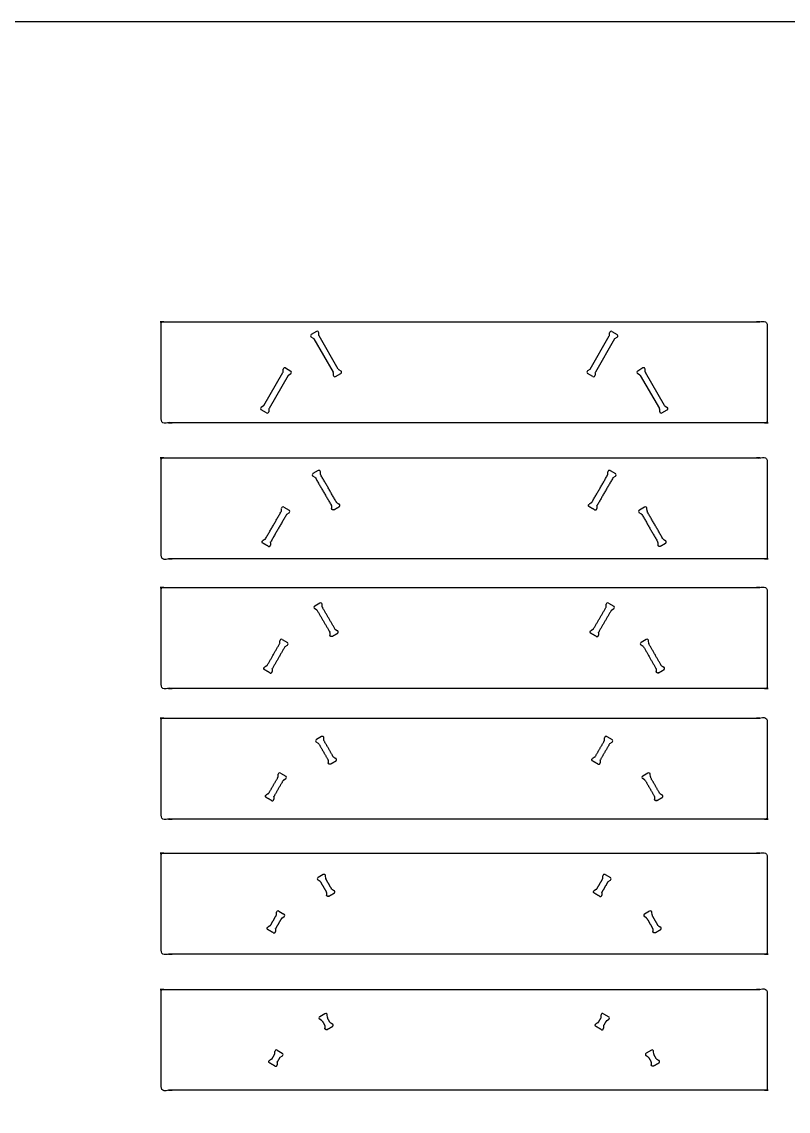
# Model space of a CAD drawing. Header units: millimetres. Extents: x -8049 to 6579, y -3942 to 2675.
# Drawn here: x -5550 to -3274, y -562 to 2675 of the extents above; entities that cross this region are included whole.
import ezdxf

# ---------------------------------------------------------------- set-up
doc = ezdxf.new("R2010")
doc.units = ezdxf.units.MM
doc.header["$MEASUREMENT"] = 0
doc.layers.add('Default', color=18, linetype='Continuous', true_color=0x000000)
doc.layers.add('Layer 02', color=1, linetype='Continuous', true_color=0xff0000)

msp = doc.modelspace()

# ---------------------------------------------------------------- linework, layer by layer
at = {"layer": 'Default'}
for points in [[(-4674.8, 1754.6), (-4690.4, 1745.6)], [(-4667.7, 1743), (-4668, 1750.9)], [(-3804.9, 1743), (-3804.6, 1750.9)], [(-3797.8, 1754.6), (-3782.2, 1745.6)], [(-4683.9, 1733.7), (-4690.5, 1737.9)], [(-4682.9, 1732.6), (-4625.8, 1633.8)], [(-4610.3, 1642.8), (-4667.3, 1741.6)], [(-3862.3, 1642.8), (-3805.3, 1741.6)], [(-3789.7, 1732.6), (-3846.8, 1633.8)], [(-3788.7, 1733.7), (-3782.1, 1737.9)], [(-4831.6, 1534.4), (-4774.6, 1633.2)], [(-4759, 1624.2), (-4816, 1525.4)], [(-4774.2, 1634.6), (-4773.8, 1642.5)], [(-4767.1, 1646.2), (-4751.5, 1637.2)], [(-4758, 1625.3), (-4751.4, 1629.5)], [(-4625.4, 1632.4), (-4625.1, 1624.6)], [(-4618.4, 1620.9), (-4602.8, 1629.9)], [(-4609.3, 1641.8), (-4602.6, 1637.6)], [(-3863.3, 1641.8), (-3870, 1637.6)], [(-3854.2, 1620.9), (-3869.8, 1629.9)], [(-3847.2, 1632.4), (-3847.5, 1624.6)], [(-3714.6, 1625.3), (-3721.2, 1629.5)], [(-3705.5, 1646.2), (-3721.1, 1637.2)], [(-3713.6, 1624.2), (-3656.6, 1525.4)], [(-3698.4, 1634.6), (-3698.8, 1642.5)], [(-3641, 1534.4), (-3698, 1633.2)], [(-4832.6, 1533.4), (-4839.3, 1529.2)], [(-4823.5, 1512.5), (-4839.1, 1521.5)], [(-4816.4, 1524), (-4816.8, 1516.2)], [(-3656.2, 1524), (-3655.8, 1516.2)], [(-3649.1, 1512.5), (-3633.5, 1521.5)], [(-3640, 1533.4), (-3633.3, 1529.2)], [(-4669.8, 1341.2), (-4685.4, 1332.2)], [(-4662.7, 1329.7), (-4663, 1337.5)], [(-3809.9, 1329.7), (-3809.6, 1337.5)], [(-3802.8, 1341.2), (-3787.2, 1332.2)], [(-4678.9, 1320.3), (-4685.5, 1324.5)], [(-3793.7, 1320.3), (-3787.1, 1324.5)], [(-4772.1, 1232.9), (-4756.5, 1223.9)], [(-3700.5, 1232.9), (-3716.1, 1223.9)], [(-4779.2, 1221.3), (-4778.8, 1229.1)], [(-4763, 1211.9), (-4756.4, 1216.2)], [(-3709.6, 1211.9), (-3716.2, 1216.2)], [(-3693.4, 1221.3), (-3693.8, 1229.1)], [(-4664.8, 947.8), (-4680.4, 938.8)], [(-4657.7, 936.2), (-4658, 944.1)], [(-3814.9, 936.2), (-3814.6, 944.1)], [(-3807.8, 947.8), (-3792.2, 938.8)], [(-4673.9, 926.9), (-4680.5, 931.1)], [(-3798.7, 926.9), (-3792.1, 931.1)], [(-4784.2, 827.9), (-4783.8, 835.7)], [(-4777.1, 839.4), (-4761.5, 830.4)], [(-4768, 818.5), (-4761.4, 822.7)], [(-3704.6, 818.5), (-3711.2, 822.7)], [(-3695.5, 839.4), (-3711.1, 830.4)], [(-3688.4, 827.9), (-3688.8, 835.7)], [(-4659.8, 551.1), (-4675.4, 542.1)], [(-3812.8, 551.1), (-3797.2, 542.1)], [(-4668.9, 530.1), (-4675.5, 534.4)], [(-4652.7, 539.5), (-4653, 547.3)], [(-3819.9, 539.5), (-3819.6, 547.3)], [(-3803.7, 530.1), (-3797.1, 534.4)], [(-4789.2, 431.1), (-4788.8, 439)], [(-4782.1, 442.7), (-4766.5, 433.7)], [(-4773, 421.8), (-4766.4, 426)], [(-3699.6, 421.8), (-3706.2, 426)], [(-3690.5, 442.7), (-3706.1, 433.7)], [(-3683.4, 431.1), (-3683.8, 439)], [(-4654.8, 141), (-4670.4, 132)], [(-4647.7, 129.5), (-4648, 137.3)], [(-3824.9, 129.5), (-3824.6, 137.3)], [(-3817.8, 141), (-3802.2, 132)], [(-4663.9, 120.1), (-4670.5, 124.3)], [(-3808.7, 120.1), (-3802.1, 124.3)], [(-4787.1, 32.7), (-4771.5, 23.7)], [(-3685.5, 32.7), (-3701.1, 23.7)], [(-4794.2, 21.1), (-4793.8, 28.9)], [(-4778, 11.8), (-4771.4, 16)], [(-3694.6, 11.8), (-3701.2, 16)], [(-3678.4, 21.1), (-3678.8, 28.9)], [(-4658.9, -293.2), (-4665.5, -289)], [(-4649.8, -272.3), (-4665.4, -281.3)], [(-4642.7, -283.9), (-4643, -276)], [(-3829.9, -283.9), (-3829.6, -276)], [(-3822.8, -272.3), (-3807.2, -281.3)], [(-3813.7, -293.2), (-3807.1, -289)], [(-4799.2, -392.2), (-4798.8, -384.4)], [(-4792.1, -380.7), (-4776.5, -389.7)], [(-3680.5, -380.7), (-3696.1, -389.7)], [(-3673.4, -392.2), (-3673.8, -384.4)], [(-4783, -401.6), (-4776.4, -397.4)], [(-3689.6, -401.6), (-3696.2, -397.4)]]:
    msp.add_lwpolyline(points, dxfattribs=at)
for centre, radius, start, end in [((-4672.5, 1750.7, -11.6), 4.5, 2.3722, 120), ((-3800.1, 1750.7, -11.6), 4.5, 60, 177.6278), ((-4688.1, 1741.7, -11.6), 4.5, 120, 237.6278), ((-4685.5, 1731.1, -11.6), 3, 30, 57.6278), ((-4664.7, 1743.1, -11.6), 3, 182.3722, 210), ((-3807.9, 1743.1, -11.6), 3, 330, 357.6278), ((-3787.1, 1731.1, -11.6), 3, 122.3722, 150), ((-3784.5, 1741.7, -11.6), 4.5, 302.3722, 60), ((-4777.2, 1634.7, -11.6), 3, 330, 357.6278), ((-4769.3, 1642.3, -11.6), 4.5, 60, 177.6278), ((-4756.4, 1622.7, -11.6), 3, 122.3722, 150), ((-4753.8, 1633.3, -11.6), 4.5, 302.3722, 60), ((-4628.4, 1632.3, -11.6), 3, 2.3722, 30), ((-4620.6, 1624.8, -11.6), 4.5, 182.3722, 300), ((-4607.7, 1644.3, -11.6), 3, 210, 237.6278), ((-4605, 1633.8, -11.6), 4.5, 300, 57.6278), ((-3867.6, 1633.8, -11.6), 4.5, 122.3722, 240), ((-3864.9, 1644.3, -11.6), 3, 302.3722, 330), ((-3852, 1624.8, -11.6), 4.5, 240, 357.6278), ((-3844.2, 1632.3, -11.6), 3, 150, 177.6278), ((-3718.8, 1633.3, -11.6), 4.5, 120, 237.6278), ((-3716.2, 1622.7, -11.6), 3, 30, 57.6278), ((-3703.2, 1642.3, -11.6), 4.5, 2.3722, 120), ((-3695.4, 1634.7, -11.6), 3, 182.3722, 210), ((-4836.8, 1525.4, -11.6), 4.5, 122.3722, 240), ((-4834.2, 1535.9, -11.6), 3, 302.3722, 330), ((-4813.4, 1523.9, -11.6), 3, 150, 177.6278), ((-3659.2, 1523.9, -11.6), 3, 2.3722, 30), ((-3638.4, 1535.9, -11.6), 3, 210, 237.6278), ((-3635.7, 1525.4, -11.6), 4.5, 300, 57.6278), ((-4821.3, 1516.4, -11.6), 4.5, 240, 357.6278), ((-3651.3, 1516.4, -11.6), 4.5, 182.3722, 300), ((-4683.1, 1328.3, -11.6), 4.5, 120, 237.6278), ((-4667.5, 1337.3, -11.6), 4.5, 2.3722, 120), ((-4659.7, 1329.8, -11.6), 3, 182.3722, 210), ((-3812.9, 1329.8, -11.6), 3, 330, 357.6278), ((-3805.1, 1337.3, -11.6), 4.5, 60, 177.6278), ((-3789.5, 1328.3, -11.6), 4.5, 302.3722, 60), ((-4680.5, 1317.8, -11.6), 3, 30, 57.6278), ((-3792.1, 1317.8, -11.6), 3, 122.3722, 150), ((-4774.3, 1229, -11.6), 4.5, 60, 177.6278), ((-3698.2, 1229, -11.6), 4.5, 2.3722, 120), ((-4782.2, 1221.4, -11.6), 3, 330, 357.6278), ((-4761.4, 1209.4, -11.6), 3, 122.3722, 150), ((-4758.8, 1220, -11.6), 4.5, 302.3722, 60), ((-3713.8, 1220, -11.6), 4.5, 120, 237.6278), ((-3711.2, 1209.4, -11.6), 3, 30, 57.6278), ((-3690.4, 1221.4, -11.6), 3, 182.3722, 210), ((-4678.1, 934.9, -11.6), 4.5, 120, 237.6278), ((-4662.5, 943.9, -11.6), 4.5, 2.3722, 120), ((-3810.1, 943.9, -11.6), 4.5, 60, 177.6278), ((-3794.5, 934.9, -11.6), 4.5, 302.3722, 60), ((-4675.5, 924.4, -11.6), 3, 30, 57.6278), ((-4654.7, 936.4, -11.6), 3, 182.3722, 210), ((-3817.9, 936.4, -11.6), 3, 330, 357.6278), ((-3797.1, 924.4, -11.6), 3, 122.3722, 150), ((-4787.2, 828, -11.6), 3, 330, 357.6278), ((-4779.3, 835.5, -11.6), 4.5, 60, 177.6278), ((-4766.4, 816, -11.6), 3, 122.3722, 150), ((-4763.8, 826.5, -11.6), 4.5, 302.3722, 60), ((-3708.8, 826.5, -11.6), 4.5, 120, 237.6278), ((-3706.2, 816, -11.6), 3, 30, 57.6278), ((-3693.2, 835.5, -11.6), 4.5, 2.3722, 120), ((-3685.4, 828, -11.6), 3, 182.3722, 210), ((-4657.5, 547.2, -11.6), 4.5, 2.3722, 120), ((-3815.1, 547.2, -11.6), 4.5, 60, 177.6278), ((-4673.1, 538.2, -11.6), 4.5, 120, 237.6278), ((-4670.5, 527.6, -11.6), 3, 30, 57.6278), ((-4649.7, 539.6, -11.6), 3, 182.3722, 210), ((-3822.9, 539.6, -11.6), 3, 330, 357.6278), ((-3802.1, 527.6, -11.6), 3, 122.3722, 150), ((-3799.5, 538.2, -11.6), 4.5, 302.3722, 60), ((-4792.2, 431.2, -11.6), 3, 330, 357.6278), ((-4784.3, 438.8, -11.6), 4.5, 60, 177.6278), ((-4771.4, 419.2, -11.6), 3, 122.3722, 150), ((-4768.8, 429.8, -11.6), 4.5, 302.3722, 60), ((-3703.8, 429.8, -11.6), 4.5, 120, 237.6278), ((-3701.2, 419.2, -11.6), 3, 30, 57.6278), ((-3688.2, 438.8, -11.6), 4.5, 2.3722, 120), ((-3680.4, 431.2, -11.6), 3, 182.3722, 210), ((-4668.1, 128.1, -11.6), 4.5, 120, 237.6278), ((-4652.5, 137.1, -11.6), 4.5, 2.3722, 120), ((-4644.7, 129.6, -11.6), 3, 182.3722, 210), ((-3827.9, 129.6, -11.6), 3, 330, 357.6278), ((-3820.1, 137.1, -11.6), 4.5, 60, 177.6278), ((-3804.5, 128.1, -11.6), 4.5, 302.3722, 60), ((-4665.5, 117.6, -11.6), 3, 30, 57.6278), ((-3807.1, 117.6, -11.6), 3, 122.3722, 150), ((-4789.3, 28.8, -11.6), 4.5, 60, 177.6278), ((-3683.2, 28.8, -11.6), 4.5, 2.3722, 120), ((-4797.2, 21.2, -11.6), 3, 330, 357.6278), ((-4776.4, 9.2, -11.6), 3, 122.3722, 150), ((-4773.8, 19.8, -11.6), 4.5, 302.3722, 60), ((-3698.8, 19.8, -11.6), 4.5, 120, 237.6278), ((-3696.2, 9.2, -11.6), 3, 30, 57.6278), ((-3675.4, 21.2, -11.6), 3, 182.3722, 210), ((-4663.1, -285.2, -11.6), 4.5, 120, 237.6278), ((-4647.5, -276.2, -11.6), 4.5, 2.3722, 120), ((-4639.7, -283.7, -11.6), 3, 182.3722, 210), ((-3832.9, -283.7, -11.6), 3, 330, 357.6278), ((-3825.1, -276.2, -11.6), 4.5, 60, 177.6278), ((-3809.5, -285.2, -11.6), 4.5, 302.3722, 60), ((-4660.5, -295.7, -11.6), 3, 30, 57.6278), ((-3812.1, -295.7, -11.6), 3, 122.3722, 150), ((-4794.3, -384.6, -11.6), 4.5, 60, 177.6278), ((-3678.2, -384.6, -11.6), 4.5, 2.3722, 120), ((-4802.2, -392.1, -11.6), 3, 330, 357.6278), ((-4781.4, -404.1, -11.6), 3, 122.3722, 150), ((-4778.8, -393.6, -11.6), 4.5, 302.3722, 60), ((-3693.8, -393.6, -11.6), 4.5, 120, 237.6278), ((-3691.2, -404.1, -11.6), 3, 30, 57.6278), ((-3670.4, -392.1, -11.6), 3, 182.3722, 210)]:
    msp.add_arc(centre, radius, start, end, dxfattribs=at)
for points, weights, knots in [([(-3336.3, 1487.5, -11.6), (-3336.3, 1633.5, -11.6), (-3336.3, 1779.5, -11.6), (-3336.3, 1783.5, -11.6), (-3340.3, 1783.5, -11.6), (-4236.3, 1783.5, -11.6), (-5132.3, 1783.5, -11.6), (-5136.3, 1783.5, -11.6), (-5136.3, 1779.5, -11.6), (-5136.3, 1633.5, -11.6), (-5136.3, 1487.5, -11.6), (-5136.3, 1483.5, -11.6), (-5132.3, 1483.5, -11.6), (-4236.3, 1483.5, -11.6), (-3340.3, 1483.5, -11.6), (-3336.3, 1483.5, -11.6), (-3336.3, 1487.5, -11.6)], [1, 1, 1, 0.707106781186, 1, 1, 1, 0.707106781187, 1, 1, 1, 0.707106781186, 1, 1, 1, 0.707106781187, 1], [11200.566371, 11200.566371, 11200.566371, 11492.566371, 11492.566371, 11498.849556, 11498.849556, 13490.849556, 13490.849556, 13497.132741, 13497.132741, 13789.132741, 13789.132741, 13795.415927, 13795.415927, 15787.415927, 15787.415927, 15793.699112, 15793.699112, 15793.699112]), ([(-3336.3, 1082.8, -11.6), (-3336.3, 1228.8, -11.6), (-3336.3, 1374.8, -11.6), (-3336.3, 1378.8, -11.6), (-3340.3, 1378.8, -11.6), (-4236.3, 1378.8, -11.6), (-5132.3, 1378.8, -11.6), (-5136.3, 1378.8, -11.6), (-5136.3, 1374.8, -11.6), (-5136.3, 1228.8, -11.6), (-5136.3, 1082.8, -11.6), (-5136.3, 1078.8, -11.6), (-5132.3, 1078.8, -11.6), (-4236.3, 1078.8, -11.6), (-3340.3, 1078.8, -11.6), (-3336.3, 1078.8, -11.6), (-3336.3, 1082.8, -11.6)], [1, 1, 1, 0.707106781186, 1, 1, 1, 0.707106781187, 1, 1, 1, 0.707106781186, 1, 1, 1, 0.707106781187, 1], [11200.566371, 11200.566371, 11200.566371, 11492.566371, 11492.566371, 11498.849556, 11498.849556, 13490.849556, 13490.849556, 13497.132741, 13497.132741, 13789.132741, 13789.132741, 13795.415927, 13795.415927, 15787.415927, 15787.415927, 15793.699112, 15793.699112, 15793.699112]), ([(-4607.8, 1233.8, -11.6), (-4605.6, 1235.1, -11.6), (-4605.5, 1237.6, -11.6), (-4605.5, 1240.2, -11.6), (-4607.6, 1241.5, -11.6)], [1, 0.871154179895, 1, 0.871154179895, 1], [28.274334, 28.274334, 28.274334, 32.893568, 32.893568, 37.512803, 37.512803, 37.512803]), ([(-3864.8, 1233.8, -11.6), (-3867, 1235.1, -11.6), (-3867.1, 1237.6, -11.6), (-3867.1, 1240.2, -11.6), (-3865, 1241.5, -11.6)], [1, 0.871154179895, 1, 0.871154179895, 1], [28.274334, 28.274334, 28.274334, 32.893568, 32.893568, 37.512803, 37.512803, 37.512803]), ([(-4623.4, 1224.8, -11.6), (-4625.6, 1223.6, -11.6), (-4627.8, 1224.8, -11.6), (-4630, 1226, -11.6), (-4630.1, 1228.6, -11.6)], [1, 0.871154179895, 1, 0.871154179895, 1], [28.274334, 28.274334, 28.274334, 32.893568, 32.893568, 37.512803, 37.512803, 37.512803]), ([(-3849.2, 1224.8, -11.6), (-3847, 1223.6, -11.6), (-3844.8, 1224.8, -11.6), (-3842.6, 1226, -11.6), (-3842.5, 1228.6, -11.6)], [1, 0.871154179895, 1, 0.871154179895, 1], [28.274334, 28.274334, 28.274334, 32.893568, 32.893568, 37.512803, 37.512803, 37.512803]), ([(-4834.1, 1125.5, -11.6), (-4836.3, 1126.7, -11.6), (-4836.3, 1129.3, -11.6), (-4836.4, 1131.8, -11.6), (-4834.3, 1133.2, -11.6)], [1, 0.871154179895, 1, 0.871154179895, 1], [28.274334, 28.274334, 28.274334, 32.893568, 32.893568, 37.512803, 37.512803, 37.512803]), ([(-3638.5, 1125.5, -11.6), (-3636.3, 1126.7, -11.6), (-3636.2, 1129.3, -11.6), (-3636.2, 1131.8, -11.6), (-3638.3, 1133.2, -11.6)], [1, 0.871154179895, 1, 0.871154179895, 1], [28.274334, 28.274334, 28.274334, 32.893568, 32.893568, 37.512803, 37.512803, 37.512803]), ([(-4818.5, 1116.5, -11.6), (-4816.3, 1115.2, -11.6), (-4814.1, 1116.4, -11.6), (-4811.9, 1117.6, -11.6), (-4811.8, 1120.2, -11.6)], [1, 0.871154179895, 1, 0.871154179895, 1], [28.274334, 28.274334, 28.274334, 32.893568, 32.893568, 37.512803, 37.512803, 37.512803]), ([(-3654.1, 1116.5, -11.6), (-3656.3, 1115.2, -11.6), (-3658.5, 1116.4, -11.6), (-3660.7, 1117.6, -11.6), (-3660.8, 1120.2, -11.6)], [1, 0.871154179895, 1, 0.871154179895, 1], [28.274334, 28.274334, 28.274334, 32.893568, 32.893568, 37.512803, 37.512803, 37.512803]), ([(-3336.3, 698.1, -11.6), (-3336.3, 844.1, -11.6), (-3336.3, 990.1, -11.6), (-3336.3, 994.1, -11.6), (-3340.3, 994.1, -11.6), (-4236.3, 994.1, -11.6), (-5132.3, 994.1, -11.6), (-5136.3, 994.1, -11.6), (-5136.3, 990.1, -11.6), (-5136.3, 844.1, -11.6), (-5136.3, 698.1, -11.6), (-5136.3, 694.1, -11.6), (-5132.3, 694.1, -11.6), (-4236.3, 694.1, -11.6), (-3340.3, 694.1, -11.6), (-3336.3, 694.1, -11.6), (-3336.3, 698.1, -11.6)], [1, 1, 1, 0.707106781186, 1, 1, 1, 0.707106781187, 1, 1, 1, 0.707106781186, 1, 1, 1, 0.707106781187, 1], [11200.566371, 11200.566371, 11200.566371, 11492.566371, 11492.566371, 11498.849556, 11498.849556, 13490.849556, 13490.849556, 13497.132741, 13497.132741, 13789.132741, 13789.132741, 13795.415927, 13795.415927, 15787.415927, 15787.415927, 15793.699112, 15793.699112, 15793.699112]), ([(-4628.4, 848.7, -11.6), (-4630.6, 847.5, -11.6), (-4632.8, 848.7, -11.6), (-4635, 849.9, -11.6), (-4635.1, 852.4, -11.6)], [1, 0.871154179895, 1, 0.871154179895, 1], [28.274334, 28.274334, 28.274334, 32.893568, 32.893568, 37.512803, 37.512803, 37.512803]), ([(-4612.8, 857.7, -11.6), (-4610.6, 859, -11.6), (-4610.5, 861.5, -11.6), (-4610.5, 864.1, -11.6), (-4612.6, 865.4, -11.6)], [1, 0.871154179895, 1, 0.871154179895, 1], [28.274334, 28.274334, 28.274334, 32.893568, 32.893568, 37.512803, 37.512803, 37.512803]), ([(-3859.8, 857.7, -11.6), (-3862, 859, -11.6), (-3862.1, 861.5, -11.6), (-3862.1, 864.1, -11.6), (-3860, 865.4, -11.6)], [1, 0.871154179895, 1, 0.871154179895, 1], [28.274334, 28.274334, 28.274334, 32.893568, 32.893568, 37.512803, 37.512803, 37.512803]), ([(-3844.2, 848.7, -11.6), (-3842, 847.5, -11.6), (-3839.8, 848.7, -11.6), (-3837.6, 849.9, -11.6), (-3837.5, 852.4, -11.6)], [1, 0.871154179895, 1, 0.871154179895, 1], [28.274334, 28.274334, 28.274334, 32.893568, 32.893568, 37.512803, 37.512803, 37.512803]), ([(-4829.1, 749.4, -11.6), (-4831.3, 750.6, -11.6), (-4831.3, 753.2, -11.6), (-4831.4, 755.7, -11.6), (-4829.3, 757.1, -11.6)], [1, 0.871154179895, 1, 0.871154179895, 1], [28.274334, 28.274334, 28.274334, 32.893568, 32.893568, 37.512803, 37.512803, 37.512803]), ([(-3643.5, 749.4, -11.6), (-3641.3, 750.6, -11.6), (-3641.2, 753.2, -11.6), (-3641.2, 755.7, -11.6), (-3643.3, 757.1, -11.6)], [1, 0.871154179895, 1, 0.871154179895, 1], [28.274334, 28.274334, 28.274334, 32.893568, 32.893568, 37.512803, 37.512803, 37.512803]), ([(-4813.5, 740.4, -11.6), (-4811.3, 739.1, -11.6), (-4809.1, 740.3, -11.6), (-4806.9, 741.5, -11.6), (-4806.8, 744.1, -11.6)], [1, 0.871154179895, 1, 0.871154179895, 1], [28.274334, 28.274334, 28.274334, 32.893568, 32.893568, 37.512803, 37.512803, 37.512803]), ([(-3659.1, 740.4, -11.6), (-3661.3, 739.1, -11.6), (-3663.5, 740.3, -11.6), (-3665.7, 741.5, -11.6), (-3665.8, 744.1, -11.6)], [1, 0.871154179895, 1, 0.871154179895, 1], [28.274334, 28.274334, 28.274334, 32.893568, 32.893568, 37.512803, 37.512803, 37.512803]), ([(-3336.3, 310, -11.6), (-3336.3, 456, -11.6), (-3336.3, 602, -11.6), (-3336.3, 606, -11.6), (-3340.3, 606, -11.6), (-4236.3, 606, -11.6), (-5132.3, 606, -11.6), (-5136.3, 606, -11.6), (-5136.3, 602, -11.6), (-5136.3, 456, -11.6), (-5136.3, 310, -11.6), (-5136.3, 306, -11.6), (-5132.3, 306, -11.6), (-4236.3, 306, -11.6), (-3340.3, 306, -11.6), (-3336.3, 306, -11.6), (-3336.3, 310, -11.6)], [1, 1, 1, 0.707106781186, 1, 1, 1, 0.707106781187, 1, 1, 1, 0.707106781186, 1, 1, 1, 0.707106781187, 1], [11200.566371, 11200.566371, 11200.566371, 11492.566371, 11492.566371, 11498.849556, 11498.849556, 13490.849556, 13490.849556, 13497.132741, 13497.132741, 13789.132741, 13789.132741, 13795.415927, 13795.415927, 15787.415927, 15787.415927, 15793.699112, 15793.699112, 15793.699112]), ([(-4617.8, 478.3, -11.6), (-4615.6, 479.6, -11.6), (-4615.5, 482.1, -11.6), (-4615.5, 484.6, -11.6), (-4617.6, 486, -11.6)], [1, 0.871154179895, 1, 0.871154179895, 1], [28.274334, 28.274334, 28.274334, 32.893568, 32.893568, 37.512803, 37.512803, 37.512803]), ([(-3854.8, 478.3, -11.6), (-3857, 479.6, -11.6), (-3857.1, 482.1, -11.6), (-3857.1, 484.6, -11.6), (-3855, 486, -11.6)], [1, 0.871154179895, 1, 0.871154179895, 1], [28.274334, 28.274334, 28.274334, 32.893568, 32.893568, 37.512803, 37.512803, 37.512803]), ([(-4633.4, 469.3, -11.6), (-4635.6, 468, -11.6), (-4637.8, 469.3, -11.6), (-4640, 470.5, -11.6), (-4640.1, 473, -11.6)], [1, 0.871154179895, 1, 0.871154179895, 1], [28.274334, 28.274334, 28.274334, 32.893568, 32.893568, 37.512803, 37.512803, 37.512803]), ([(-3839.2, 469.3, -11.6), (-3837, 468, -11.6), (-3834.8, 469.3, -11.6), (-3832.6, 470.5, -11.6), (-3832.5, 473, -11.6)], [1, 0.871154179895, 1, 0.871154179895, 1], [28.274334, 28.274334, 28.274334, 32.893568, 32.893568, 37.512803, 37.512803, 37.512803]), ([(-4824.1, 369.9, -11.6), (-4826.3, 371.2, -11.6), (-4826.3, 373.7, -11.6), (-4826.4, 376.3, -11.6), (-4824.3, 377.6, -11.6)], [1, 0.871154179895, 1, 0.871154179895, 1], [28.274334, 28.274334, 28.274334, 32.893568, 32.893568, 37.512803, 37.512803, 37.512803]), ([(-4808.5, 360.9, -11.6), (-4806.3, 359.7, -11.6), (-4804.1, 360.9, -11.6), (-4801.9, 362.1, -11.6), (-4801.8, 364.6, -11.6)], [1, 0.871154179895, 1, 0.871154179895, 1], [28.274334, 28.274334, 28.274334, 32.893568, 32.893568, 37.512803, 37.512803, 37.512803]), ([(-3664.1, 360.9, -11.6), (-3666.3, 359.7, -11.6), (-3668.5, 360.9, -11.6), (-3670.7, 362.1, -11.6), (-3670.8, 364.6, -11.6)], [1, 0.871154179895, 1, 0.871154179895, 1], [28.274334, 28.274334, 28.274334, 32.893568, 32.893568, 37.512803, 37.512803, 37.512803]), ([(-3648.5, 369.9, -11.6), (-3646.3, 371.2, -11.6), (-3646.2, 373.7, -11.6), (-3646.2, 376.3, -11.6), (-3648.3, 377.6, -11.6)], [1, 0.871154179895, 1, 0.871154179895, 1], [28.274334, 28.274334, 28.274334, 32.893568, 32.893568, 37.512803, 37.512803, 37.512803]), ([(-3336.3, -91.4, -11.6), (-3336.3, 54.6, -11.6), (-3336.3, 200.6, -11.6), (-3336.3, 204.6, -11.6), (-3340.3, 204.6, -11.6), (-4236.3, 204.6, -11.6), (-5132.3, 204.6, -11.6), (-5136.3, 204.6, -11.6), (-5136.3, 200.6, -11.6), (-5136.3, 54.6, -11.6), (-5136.3, -91.4, -11.6), (-5136.3, -95.4, -11.6), (-5132.3, -95.4, -11.6), (-4236.3, -95.4, -11.6), (-3340.3, -95.4, -11.6), (-3336.3, -95.4, -11.6), (-3336.3, -91.4, -11.6)], [1, 1, 1, 0.707106781186, 1, 1, 1, 0.707106781187, 1, 1, 1, 0.707106781186, 1, 1, 1, 0.707106781187, 1], [11200.566371, 11200.566371, 11200.566371, 11492.566371, 11492.566371, 11498.849556, 11498.849556, 13490.849556, 13490.849556, 13497.132741, 13497.132741, 13789.132741, 13789.132741, 13795.415927, 13795.415927, 15787.415927, 15787.415927, 15793.699112, 15793.699112, 15793.699112]), ([(-4638.4, 76.6, -11.6), (-4640.6, 75.3, -11.6), (-4642.8, 76.6, -11.6), (-4645, 77.8, -11.6), (-4645.1, 80.3, -11.6)], [1, 0.871154179895, 1, 0.871154179895, 1], [28.274334, 28.274334, 28.274334, 32.893568, 32.893568, 37.512803, 37.512803, 37.512803]), ([(-4622.8, 85.6, -11.6), (-4620.6, 86.9, -11.6), (-4620.5, 89.4, -11.6), (-4620.5, 92, -11.6), (-4622.6, 93.3, -11.6)], [1, 0.871154179895, 1, 0.871154179895, 1], [28.274334, 28.274334, 28.274334, 32.893568, 32.893568, 37.512803, 37.512803, 37.512803]), ([(-3849.8, 85.6, -11.6), (-3852, 86.9, -11.6), (-3852.1, 89.4, -11.6), (-3852.1, 92, -11.6), (-3850, 93.3, -11.6)], [1, 0.871154179895, 1, 0.871154179895, 1], [28.274334, 28.274334, 28.274334, 32.893568, 32.893568, 37.512803, 37.512803, 37.512803]), ([(-3834.2, 76.6, -11.6), (-3832, 75.3, -11.6), (-3829.8, 76.6, -11.6), (-3827.6, 77.8, -11.6), (-3827.5, 80.3, -11.6)], [1, 0.871154179895, 1, 0.871154179895, 1], [28.274334, 28.274334, 28.274334, 32.893568, 32.893568, 37.512803, 37.512803, 37.512803]), ([(-4819.1, -22.8, -11.6), (-4821.3, -21.5, -11.6), (-4821.3, -19, -11.6), (-4821.4, -16.4, -11.6), (-4819.3, -15.1, -11.6)], [1, 0.871154179895, 1, 0.871154179895, 1], [28.274334, 28.274334, 28.274334, 32.893568, 32.893568, 37.512803, 37.512803, 37.512803]), ([(-4803.5, -31.8, -11.6), (-4801.3, -33, -11.6), (-4799.1, -31.8, -11.6), (-4796.9, -30.6, -11.6), (-4796.8, -28.1, -11.6)], [1, 0.871154179895, 1, 0.871154179895, 1], [28.274334, 28.274334, 28.274334, 32.893568, 32.893568, 37.512803, 37.512803, 37.512803]), ([(-3669.1, -31.8, -11.6), (-3671.3, -33, -11.6), (-3673.5, -31.8, -11.6), (-3675.7, -30.6, -11.6), (-3675.8, -28.1, -11.6)], [1, 0.871154179895, 1, 0.871154179895, 1], [28.274334, 28.274334, 28.274334, 32.893568, 32.893568, 37.512803, 37.512803, 37.512803]), ([(-3653.5, -22.8, -11.6), (-3651.3, -21.5, -11.6), (-3651.2, -19, -11.6), (-3651.2, -16.4, -11.6), (-3653.3, -15.1, -11.6)], [1, 0.871154179895, 1, 0.871154179895, 1], [28.274334, 28.274334, 28.274334, 32.893568, 32.893568, 37.512803, 37.512803, 37.512803]), ([(-3336.3, -496, -11.6), (-3336.3, -350, -11.6), (-3336.3, -204, -11.6), (-3336.3, -200, -11.6), (-3340.3, -200, -11.6), (-4236.3, -200, -11.6), (-5132.3, -200, -11.6), (-5136.3, -200, -11.6), (-5136.3, -204, -11.6), (-5136.3, -350, -11.6), (-5136.3, -496, -11.6), (-5136.3, -500, -11.6), (-5132.3, -500, -11.6), (-4236.3, -500, -11.6), (-3340.3, -500, -11.6), (-3336.3, -500, -11.6), (-3336.3, -496, -11.6)], [1, 1, 1, 0.707106781186, 1, 1, 1, 0.707106781187, 1, 1, 1, 0.707106781186, 1, 1, 1, 0.707106781187, 1], [11200.566371, 11200.566371, 11200.566371, 11492.566371, 11492.566371, 11498.849556, 11498.849556, 13490.849556, 13490.849556, 13497.132741, 13497.132741, 13789.132741, 13789.132741, 13795.415927, 13795.415927, 15787.415927, 15787.415927, 15793.699112, 15793.699112, 15793.699112]), ([(-4643.4, -319.4, -11.6), (-4645.6, -320.7, -11.6), (-4647.8, -319.4, -11.6), (-4650, -318.2, -11.6), (-4650.1, -315.7, -11.6)], [1, 0.871154179895, 1, 0.871154179895, 1], [28.274334, 28.274334, 28.274334, 32.893568, 32.893568, 37.512803, 37.512803, 37.512803]), ([(-4627.8, -310.4, -11.6), (-4625.6, -309.1, -11.6), (-4625.5, -306.6, -11.6), (-4625.5, -304.1, -11.6), (-4627.6, -302.7, -11.6)], [1, 0.871154179895, 1, 0.871154179895, 1], [28.274334, 28.274334, 28.274334, 32.893568, 32.893568, 37.512803, 37.512803, 37.512803]), ([(-3844.8, -310.4, -11.6), (-3847, -309.1, -11.6), (-3847.1, -306.6, -11.6), (-3847.1, -304.1, -11.6), (-3845, -302.7, -11.6)], [1, 0.871154179895, 1, 0.871154179895, 1], [28.274334, 28.274334, 28.274334, 32.893568, 32.893568, 37.512803, 37.512803, 37.512803]), ([(-3829.2, -319.4, -11.6), (-3827, -320.7, -11.6), (-3824.8, -319.4, -11.6), (-3822.6, -318.2, -11.6), (-3822.5, -315.7, -11.6)], [1, 0.871154179895, 1, 0.871154179895, 1], [28.274334, 28.274334, 28.274334, 32.893568, 32.893568, 37.512803, 37.512803, 37.512803]), ([(-4814.1, -418.8, -11.6), (-4816.3, -417.5, -11.6), (-4816.3, -415, -11.6), (-4816.4, -412.4, -11.6), (-4814.3, -411.1, -11.6)], [1, 0.871154179895, 1, 0.871154179895, 1], [28.274334, 28.274334, 28.274334, 32.893568, 32.893568, 37.512803, 37.512803, 37.512803]), ([(-3658.5, -418.8, -11.6), (-3656.3, -417.5, -11.6), (-3656.2, -415, -11.6), (-3656.2, -412.4, -11.6), (-3658.3, -411.1, -11.6)], [1, 0.871154179895, 1, 0.871154179895, 1], [28.274334, 28.274334, 28.274334, 32.893568, 32.893568, 37.512803, 37.512803, 37.512803]), ([(-4798.5, -427.8, -11.6), (-4796.3, -429, -11.6), (-4794.1, -427.8, -11.6), (-4791.9, -426.6, -11.6), (-4791.8, -424.1, -11.6)], [1, 0.871154179895, 1, 0.871154179895, 1], [28.274334, 28.274334, 28.274334, 32.893568, 32.893568, 37.512803, 37.512803, 37.512803]), ([(-3674.1, -427.8, -11.6), (-3676.3, -429, -11.6), (-3678.5, -427.8, -11.6), (-3680.7, -426.6, -11.6), (-3680.8, -424.1, -11.6)], [1, 0.871154179895, 1, 0.871154179895, 1], [28.274334, 28.274334, 28.274334, 32.893568, 32.893568, 37.512803, 37.512803, 37.512803])]:
    msp.add_rational_spline(points, weights, degree=2, knots=knots, dxfattribs=at)
for points in [[(-4615.3, 1246.8, -11.6), (-4638.8, 1287.5, -11.6), (-4662.3, 1328.3, -11.6)], [(-3857.3, 1246.8, -11.6), (-3833.8, 1287.5, -11.6), (-3810.3, 1328.3, -11.6)], [(-4677.9, 1319.3, -11.6), (-4654.4, 1278.5, -11.6), (-4630.8, 1237.8, -11.6)], [(-3794.7, 1319.3, -11.6), (-3818.2, 1278.5, -11.6), (-3841.8, 1237.8, -11.6)], [(-4630.4, 1236.4, -11.6), (-4630.3, 1232.5, -11.6), (-4630.1, 1228.6, -11.6)], [(-4623.4, 1224.8, -11.6), (-4615.6, 1229.3, -11.6), (-4607.8, 1233.8, -11.6)], [(-4614.3, 1245.7, -11.6), (-4610.9, 1243.6, -11.6), (-4607.6, 1241.5, -11.6)], [(-3858.3, 1245.7, -11.6), (-3861.7, 1243.6, -11.6), (-3865, 1241.5, -11.6)], [(-3849.2, 1224.8, -11.6), (-3857, 1229.3, -11.6), (-3864.8, 1233.8, -11.6)], [(-3842.2, 1236.4, -11.6), (-3842.3, 1232.5, -11.6), (-3842.5, 1228.6, -11.6)], [(-4826.6, 1138.4, -11.6), (-4803.1, 1179.2, -11.6), (-4779.6, 1219.9, -11.6)], [(-4764, 1210.9, -11.6), (-4787.5, 1170.2, -11.6), (-4811, 1129.4, -11.6)], [(-3708.6, 1210.9, -11.6), (-3685.1, 1170.2, -11.6), (-3661.6, 1129.4, -11.6)], [(-3646, 1138.4, -11.6), (-3669.5, 1179.2, -11.6), (-3693, 1219.9, -11.6)], [(-4827.6, 1137.4, -11.6), (-4830.9, 1135.3, -11.6), (-4834.3, 1133.2, -11.6)], [(-3645, 1137.4, -11.6), (-3641.7, 1135.3, -11.6), (-3638.3, 1133.2, -11.6)], [(-4818.5, 1116.5, -11.6), (-4826.3, 1121, -11.6), (-4834.1, 1125.5, -11.6)], [(-4811.4, 1128, -11.6), (-4811.6, 1124.1, -11.6), (-4811.8, 1120.2, -11.6)], [(-3661.2, 1128, -11.6), (-3661, 1124.1, -11.6), (-3660.8, 1120.2, -11.6)], [(-3654.1, 1116.5, -11.6), (-3646.3, 1121, -11.6), (-3638.5, 1125.5, -11.6)], [(-4672.9, 925.9, -11.6), (-4654.4, 893.8, -11.6), (-4635.8, 861.7, -11.6)], [(-4620.3, 870.7, -11.6), (-4638.8, 902.8, -11.6), (-4657.3, 934.9, -11.6)], [(-3852.3, 870.7, -11.6), (-3833.8, 902.8, -11.6), (-3815.3, 934.9, -11.6)], [(-3799.7, 925.9, -11.6), (-3818.2, 893.8, -11.6), (-3836.8, 861.7, -11.6)], [(-4635.4, 860.3, -11.6), (-4635.3, 856.4, -11.6), (-4635.1, 852.4, -11.6)], [(-4628.4, 848.7, -11.6), (-4620.6, 853.2, -11.6), (-4612.8, 857.7, -11.6)], [(-4619.3, 869.6, -11.6), (-4615.9, 867.5, -11.6), (-4612.6, 865.4, -11.6)], [(-3853.3, 869.6, -11.6), (-3856.7, 867.5, -11.6), (-3860, 865.4, -11.6)], [(-3844.2, 848.7, -11.6), (-3852, 853.2, -11.6), (-3859.8, 857.7, -11.6)], [(-3837.2, 860.3, -11.6), (-3837.3, 856.4, -11.6), (-3837.5, 852.4, -11.6)], [(-4821.6, 762.3, -11.6), (-4803.1, 794.4, -11.6), (-4784.6, 826.5, -11.6)], [(-4769, 817.5, -11.6), (-4787.5, 785.4, -11.6), (-4806, 753.3, -11.6)], [(-3703.6, 817.5, -11.6), (-3685.1, 785.4, -11.6), (-3666.6, 753.3, -11.6)], [(-3651, 762.3, -11.6), (-3669.5, 794.4, -11.6), (-3688, 826.5, -11.6)], [(-4822.6, 761.3, -11.6), (-4825.9, 759.2, -11.6), (-4829.3, 757.1, -11.6)], [(-4813.5, 740.4, -11.6), (-4821.3, 744.9, -11.6), (-4829.1, 749.4, -11.6)], [(-4806.4, 751.9, -11.6), (-4806.6, 748, -11.6), (-4806.8, 744.1, -11.6)], [(-3666.2, 751.9, -11.6), (-3666, 748, -11.6), (-3665.8, 744.1, -11.6)], [(-3659.1, 740.4, -11.6), (-3651.3, 744.9, -11.6), (-3643.5, 749.4, -11.6)], [(-3650, 761.3, -11.6), (-3646.7, 759.2, -11.6), (-3643.3, 757.1, -11.6)], [(-4667.9, 529.1, -11.6), (-4654.4, 505.7, -11.6), (-4640.8, 482.2, -11.6)], [(-4625.3, 491.2, -11.6), (-4638.8, 514.7, -11.6), (-4652.3, 538.1, -11.6)], [(-3847.3, 491.2, -11.6), (-3833.8, 514.7, -11.6), (-3820.3, 538.1, -11.6)], [(-3804.7, 529.1, -11.6), (-3818.2, 505.7, -11.6), (-3831.8, 482.2, -11.6)], [(-4624.3, 490.2, -11.6), (-4620.9, 488.1, -11.6), (-4617.6, 486, -11.6)], [(-3848.3, 490.2, -11.6), (-3851.7, 488.1, -11.6), (-3855, 486, -11.6)], [(-4640.4, 480.9, -11.6), (-4640.3, 476.9, -11.6), (-4640.1, 473, -11.6)], [(-4633.4, 469.3, -11.6), (-4625.6, 473.8, -11.6), (-4617.8, 478.3, -11.6)], [(-3839.2, 469.3, -11.6), (-3847, 473.8, -11.6), (-3854.8, 478.3, -11.6)], [(-3832.2, 480.9, -11.6), (-3832.3, 476.9, -11.6), (-3832.5, 473, -11.6)], [(-4816.6, 382.9, -11.6), (-4803.1, 406.3, -11.6), (-4789.6, 429.7, -11.6)], [(-3656, 382.9, -11.6), (-3669.5, 406.3, -11.6), (-3683, 429.7, -11.6)], [(-4774, 420.7, -11.6), (-4787.5, 397.3, -11.6), (-4801, 373.9, -11.6)], [(-3698.6, 420.7, -11.6), (-3685.1, 397.3, -11.6), (-3671.6, 373.9, -11.6)], [(-4817.6, 381.8, -11.6), (-4820.9, 379.7, -11.6), (-4824.3, 377.6, -11.6)], [(-4808.5, 360.9, -11.6), (-4816.3, 365.4, -11.6), (-4824.1, 369.9, -11.6)], [(-4801.4, 372.5, -11.6), (-4801.6, 368.6, -11.6), (-4801.8, 364.6, -11.6)], [(-3671.2, 372.5, -11.6), (-3671, 368.6, -11.6), (-3670.8, 364.6, -11.6)], [(-3664.1, 360.9, -11.6), (-3656.3, 365.4, -11.6), (-3648.5, 369.9, -11.6)], [(-3655, 381.8, -11.6), (-3651.7, 379.7, -11.6), (-3648.3, 377.6, -11.6)], [(-4662.9, 119.1, -11.6), (-4654.4, 104.3, -11.6), (-4645.8, 89.6, -11.6)], [(-4630.3, 98.6, -11.6), (-4638.8, 113.3, -11.6), (-4647.3, 128.1, -11.6)], [(-4629.3, 97.5, -11.6), (-4625.9, 95.4, -11.6), (-4622.6, 93.3, -11.6)], [(-3843.3, 97.5, -11.6), (-3846.7, 95.4, -11.6), (-3850, 93.3, -11.6)], [(-3842.3, 98.6, -11.6), (-3833.8, 113.3, -11.6), (-3825.3, 128.1, -11.6)], [(-3809.7, 119.1, -11.6), (-3818.2, 104.3, -11.6), (-3826.8, 89.6, -11.6)], [(-4645.4, 88.2, -11.6), (-4645.3, 84.3, -11.6), (-4645.1, 80.3, -11.6)], [(-4638.4, 76.6, -11.6), (-4630.6, 81.1, -11.6), (-4622.8, 85.6, -11.6)], [(-3834.2, 76.6, -11.6), (-3842, 81.1, -11.6), (-3849.8, 85.6, -11.6)], [(-3827.2, 88.2, -11.6), (-3827.3, 84.3, -11.6), (-3827.5, 80.3, -11.6)], [(-4811.6, -9.8, -11.6), (-4803.1, 4.9, -11.6), (-4794.6, 19.7, -11.6)], [(-4779, 10.7, -11.6), (-4787.5, -4.1, -11.6), (-4796, -18.8, -11.6)], [(-3693.6, 10.7, -11.6), (-3685.1, -4.1, -11.6), (-3676.6, -18.8, -11.6)], [(-3661, -9.8, -11.6), (-3669.5, 4.9, -11.6), (-3678, 19.7, -11.6)], [(-4812.6, -10.9, -11.6), (-4815.9, -13, -11.6), (-4819.3, -15.1, -11.6)], [(-4803.5, -31.8, -11.6), (-4811.3, -27.3, -11.6), (-4819.1, -22.8, -11.6)], [(-4796.4, -20.2, -11.6), (-4796.6, -24.1, -11.6), (-4796.8, -28.1, -11.6)], [(-3676.2, -20.2, -11.6), (-3676, -24.1, -11.6), (-3675.8, -28.1, -11.6)], [(-3669.1, -31.8, -11.6), (-3661.3, -27.3, -11.6), (-3653.5, -22.8, -11.6)], [(-3660, -10.9, -11.6), (-3656.7, -13, -11.6), (-3653.3, -15.1, -11.6)], [(-4635.3, -297.5, -11.6), (-4638.8, -291.3, -11.6), (-4642.3, -285.2, -11.6)], [(-3837.3, -297.5, -11.6), (-3833.8, -291.3, -11.6), (-3830.3, -285.2, -11.6)], [(-4657.9, -294.2, -11.6), (-4654.4, -300.3, -11.6), (-4650.8, -306.5, -11.6)], [(-4650.4, -307.8, -11.6), (-4650.3, -311.8, -11.6), (-4650.1, -315.7, -11.6)], [(-4643.4, -319.4, -11.6), (-4635.6, -314.9, -11.6), (-4627.8, -310.4, -11.6)], [(-4634.3, -298.5, -11.6), (-4630.9, -300.6, -11.6), (-4627.6, -302.7, -11.6)], [(-3838.3, -298.5, -11.6), (-3841.7, -300.6, -11.6), (-3845, -302.7, -11.6)], [(-3829.2, -319.4, -11.6), (-3837, -314.9, -11.6), (-3844.8, -310.4, -11.6)], [(-3822.2, -307.8, -11.6), (-3822.3, -311.8, -11.6), (-3822.5, -315.7, -11.6)], [(-3814.7, -294.2, -11.6), (-3818.2, -300.3, -11.6), (-3821.8, -306.5, -11.6)], [(-4807.6, -406.9, -11.6), (-4810.9, -409, -11.6), (-4814.3, -411.1, -11.6)], [(-4798.5, -427.8, -11.6), (-4806.3, -423.3, -11.6), (-4814.1, -418.8, -11.6)], [(-4806.6, -405.8, -11.6), (-4803.1, -399.7, -11.6), (-4799.6, -393.6, -11.6)], [(-4791.4, -416.2, -11.6), (-4791.6, -420.1, -11.6), (-4791.8, -424.1, -11.6)], [(-4784, -402.6, -11.6), (-4787.5, -408.7, -11.6), (-4791, -414.8, -11.6)], [(-3688.6, -402.6, -11.6), (-3685.1, -408.7, -11.6), (-3681.6, -414.8, -11.6)], [(-3681.2, -416.2, -11.6), (-3681, -420.1, -11.6), (-3680.8, -424.1, -11.6)], [(-3674.1, -427.8, -11.6), (-3666.3, -423.3, -11.6), (-3658.5, -418.8, -11.6)], [(-3666, -405.8, -11.6), (-3669.5, -399.7, -11.6), (-3673, -393.6, -11.6)], [(-3665, -406.9, -11.6), (-3661.7, -409, -11.6), (-3658.3, -411.1, -11.6)]]:
    msp.add_open_spline(points, degree=2, dxfattribs=at)
for points in [[(-4630.4, 1236.4, -11.6), (-4630.5, 1237.1, -11.6), (-4630.8, 1237.8, -11.6)], [(-4614.3, 1245.7, -11.6), (-4614.9, 1246.1, -11.6), (-4615.3, 1246.8, -11.6)], [(-3858.3, 1245.7, -11.6), (-3857.7, 1246.1, -11.6), (-3857.3, 1246.8, -11.6)], [(-3842.2, 1236.4, -11.6), (-3842.1, 1237.1, -11.6), (-3841.8, 1237.8, -11.6)], [(-4827.6, 1137.4, -11.6), (-4827, 1137.8, -11.6), (-4826.6, 1138.4, -11.6)], [(-3645, 1137.4, -11.6), (-3645.6, 1137.8, -11.6), (-3646, 1138.4, -11.6)], [(-4811.4, 1128, -11.6), (-4811.4, 1128.8, -11.6), (-4811, 1129.4, -11.6)], [(-3661.2, 1128, -11.6), (-3661.2, 1128.8, -11.6), (-3661.6, 1129.4, -11.6)], [(-4635.4, 860.3, -11.6), (-4635.5, 861, -11.6), (-4635.8, 861.7, -11.6)], [(-4619.3, 869.6, -11.6), (-4619.9, 870, -11.6), (-4620.3, 870.7, -11.6)], [(-3853.3, 869.6, -11.6), (-3852.7, 870, -11.6), (-3852.3, 870.7, -11.6)], [(-3837.2, 860.3, -11.6), (-3837.1, 861, -11.6), (-3836.8, 861.7, -11.6)], [(-4822.6, 761.3, -11.6), (-4822, 761.7, -11.6), (-4821.6, 762.3, -11.6)], [(-4806.4, 751.9, -11.6), (-4806.4, 752.7, -11.6), (-4806, 753.3, -11.6)], [(-3666.2, 751.9, -11.6), (-3666.2, 752.7, -11.6), (-3666.6, 753.3, -11.6)], [(-3650, 761.3, -11.6), (-3650.6, 761.7, -11.6), (-3651, 762.3, -11.6)], [(-4624.3, 490.2, -11.6), (-4624.9, 490.6, -11.6), (-4625.3, 491.2, -11.6)], [(-3848.3, 490.2, -11.6), (-3847.7, 490.6, -11.6), (-3847.3, 491.2, -11.6)], [(-4640.4, 480.9, -11.6), (-4640.5, 481.6, -11.6), (-4640.8, 482.2, -11.6)], [(-3832.2, 480.9, -11.6), (-3832.1, 481.6, -11.6), (-3831.8, 482.2, -11.6)], [(-4817.6, 381.8, -11.6), (-4817, 382.2, -11.6), (-4816.6, 382.9, -11.6)], [(-4801.4, 372.5, -11.6), (-4801.4, 373.2, -11.6), (-4801, 373.9, -11.6)], [(-3671.2, 372.5, -11.6), (-3671.2, 373.2, -11.6), (-3671.6, 373.9, -11.6)], [(-3655, 381.8, -11.6), (-3655.6, 382.2, -11.6), (-3656, 382.9, -11.6)], [(-4629.3, 97.5, -11.6), (-4629.9, 97.9, -11.6), (-4630.3, 98.6, -11.6)], [(-3843.3, 97.5, -11.6), (-3842.7, 97.9, -11.6), (-3842.3, 98.6, -11.6)], [(-4645.4, 88.2, -11.6), (-4645.5, 88.9, -11.6), (-4645.8, 89.6, -11.6)], [(-3827.2, 88.2, -11.6), (-3827.1, 88.9, -11.6), (-3826.8, 89.6, -11.6)], [(-4812.6, -10.9, -11.6), (-4812, -10.5, -11.6), (-4811.6, -9.8, -11.6)], [(-4796.4, -20.2, -11.6), (-4796.4, -19.5, -11.6), (-4796, -18.8, -11.6)], [(-3676.2, -20.2, -11.6), (-3676.2, -19.5, -11.6), (-3676.6, -18.8, -11.6)], [(-3660, -10.9, -11.6), (-3660.6, -10.5, -11.6), (-3661, -9.8, -11.6)], [(-4650.4, -307.8, -11.6), (-4650.5, -307.1, -11.6), (-4650.8, -306.5, -11.6)], [(-4634.3, -298.5, -11.6), (-4634.9, -298.1, -11.6), (-4635.3, -297.5, -11.6)], [(-3838.3, -298.5, -11.6), (-3837.7, -298.1, -11.6), (-3837.3, -297.5, -11.6)], [(-3822.2, -307.8, -11.6), (-3822.1, -307.1, -11.6), (-3821.8, -306.5, -11.6)], [(-4807.6, -406.9, -11.6), (-4807, -406.5, -11.6), (-4806.6, -405.8, -11.6)], [(-4791.4, -416.2, -11.6), (-4791.4, -415.5, -11.6), (-4791, -414.8, -11.6)], [(-3681.2, -416.2, -11.6), (-3681.2, -415.5, -11.6), (-3681.6, -414.8, -11.6)], [(-3665, -406.9, -11.6), (-3665.6, -406.5, -11.6), (-3666, -405.8, -11.6)]]:
    msp.add_rational_spline(points, [1, 0.971076313064, 1], degree=2, dxfattribs=at)
at = {"layer": 'Layer 02'}
msp.add_lwpolyline([(-8049.4, -3941.5), (3986.7, -3941.5), (3986.7, 2674.8), (-8049.4, 2674.8)], close=True, dxfattribs=at)

doc.saveas('drawing.dxf')
